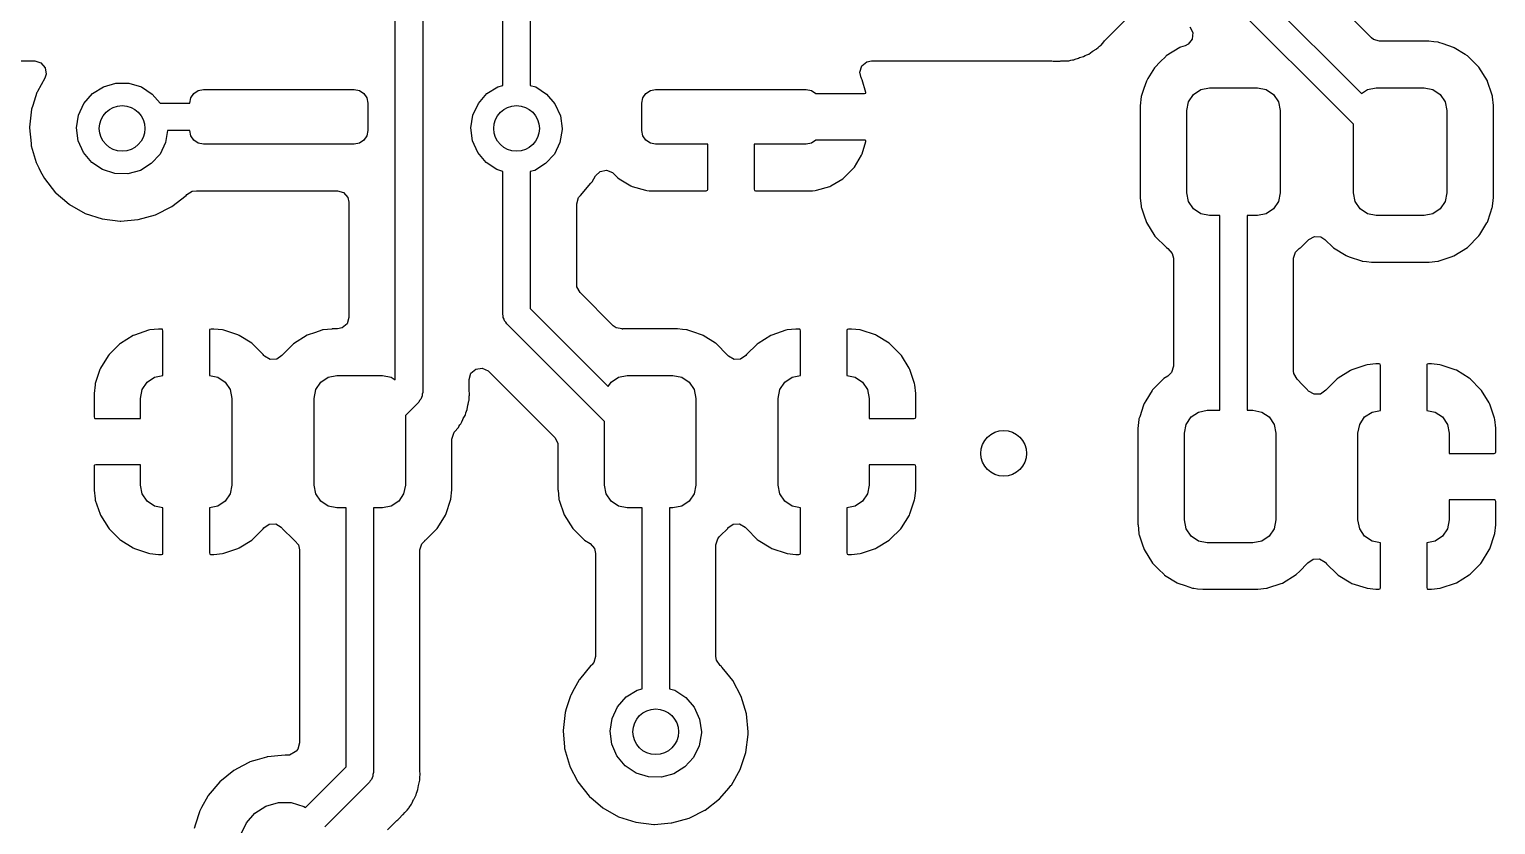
# Model space of a CAD drawing. Extents: x 41 to 172, y -227 to -42.
# Drawn here: x 124.33 to 140.39, y -119.13 to -110.42 of the extents above; entities that cross this region are included whole.
import ezdxf

# ---------------------------------------------------------------- set-up
doc = ezdxf.new("R2010")
doc.units = 0
doc.layers.add('BLACK', color=7, linetype='CONTINUOUS')

msp = doc.modelspace()

# ---------------------------------------------------------------- linework, layer by layer
at = {"layer": 'BLACK', "linetype": 'CONTINUOUS'}
for p, q in [((128.64, -98.3295), (128.64, -114.395)), ((129.517, -111.034), (129.517, -99.253)), ((129.817, -99.3151), (129.817, -111.034)), ((128.34, -114.258), (128.34, -102.639)), ((137.667, -109.873), (138.918, -111.123)), ((136.104, -110.548), (136.655, -109.997)), ((138.83, -111.46), (137.411, -110.041)), ((139.028, -110.515), (138.638, -110.124)), ((137.039, -110.394), (137.071, -110.457)), ((137.071, -110.457), (137.064, -110.528)), ((136.019, -110.633), (136.034, -110.618)), ((136.034, -110.618), (136.05, -110.605)), ((136.05, -110.605), (136.06, -110.598)), ((136.06, -110.598), (136.067, -110.593)), ((136.067, -110.593), (136.096, -110.557)), ((136.096, -110.557), (136.104, -110.548)), ((136.931, -110.618), (136.781, -110.712)), ((136.938, -110.616), (136.931, -110.618)), ((136.987, -110.6), (136.938, -110.616)), ((136.938, -110.616), (136.938, -110.616)), ((137.02, -110.583), (136.987, -110.6)), ((137.064, -110.528), (137.02, -110.583)), ((139.049, -110.531), (139.028, -110.515)), ((139.117, -110.551), (139.049, -110.531)), ((139.655, -110.551), (139.117, -110.551)), ((139.71, -110.557), (139.655, -110.551)), ((139.753, -110.562), (139.71, -110.557)), ((139.76, -110.562), (139.753, -110.562)), ((139.753, -110.562), (139.753, -110.562)), ((139.766, -110.564), (139.76, -110.562)), ((139.813, -110.58), (139.766, -110.564)), ((139.766, -110.564), (139.766, -110.564)), ((139.928, -110.618), (139.813, -110.58)), ((139.934, -110.622), (139.928, -110.618)), ((140.053, -110.695), (139.934, -110.622)), ((139.934, -110.622), (139.934, -110.622)), ((123.538, -110.767), (124.391, -110.767)), ((124.391, -110.767), (124.459, -110.788)), ((133.449, -110.821), (133.504, -110.777)), ((133.504, -110.777), (133.552, -110.767)), ((133.552, -110.767), (135.53, -110.767)), ((135.53, -110.767), (135.542, -110.768)), ((135.542, -110.768), (135.542, -110.768)), ((135.542, -110.768), (135.55, -110.77)), ((135.55, -110.77), (135.621, -110.768)), ((135.621, -110.768), (135.625, -110.767)), ((135.625, -110.767), (135.654, -110.767)), ((135.654, -110.767), (135.658, -110.767)), ((135.658, -110.767), (135.67, -110.766)), ((135.67, -110.766), (135.716, -110.765)), ((135.716, -110.765), (135.737, -110.759)), ((135.737, -110.759), (135.756, -110.755)), ((135.756, -110.755), (135.763, -110.754)), ((135.763, -110.754), (135.77, -110.753)), ((135.77, -110.753), (135.778, -110.752)), ((135.77, -110.753), (135.77, -110.753)), ((135.778, -110.752), (135.785, -110.749)), ((135.785, -110.749), (135.821, -110.735)), ((135.785, -110.749), (135.785, -110.749)), ((135.821, -110.735), (135.832, -110.731)), ((135.832, -110.731), (135.876, -110.718)), ((135.876, -110.718), (135.895, -110.707)), ((135.895, -110.707), (135.912, -110.699)), ((135.912, -110.699), (135.932, -110.691)), ((135.932, -110.691), (135.97, -110.663)), ((135.97, -110.663), (135.98, -110.657)), ((135.98, -110.657), (136.012, -110.637)), ((136.012, -110.637), (136.019, -110.633)), ((136.012, -110.637), (136.012, -110.637)), ((136.715, -110.777), (136.656, -110.837)), ((136.775, -110.717), (136.715, -110.777)), ((136.781, -110.712), (136.775, -110.717)), ((140.078, -110.711), (140.053, -110.695)), ((140.087, -110.72), (140.078, -110.711)), ((140.172, -110.804), (140.087, -110.72)), ((124.459, -110.788), (124.506, -110.841)), ((124.516, -110.911), (124.501, -110.954)), ((124.506, -110.841), (124.516, -110.911)), ((133.427, -110.889), (133.449, -110.821)), ((133.442, -110.951), (133.427, -110.889)), ((136.652, -110.843), (136.58, -110.959)), ((136.656, -110.837), (136.652, -110.843)), ((136.652, -110.843), (136.652, -110.843)), ((140.203, -110.836), (140.172, -110.804)), ((140.297, -110.986), (140.203, -110.836)), ((124.421, -111.101), (124.418, -111.107)), ((124.501, -110.954), (124.421, -111.101)), ((124.421, -111.101), (124.421, -111.101)), ((125.025, -111.125), (125.145, -111.05)), ((125.145, -111.05), (125.281, -111.011)), ((125.281, -111.011), (125.423, -111.011)), ((125.423, -111.011), (125.559, -111.052)), ((125.559, -111.052), (125.678, -111.129)), ((126.134, -111.123), (126.183, -111.09)), ((126.183, -111.09), (126.24, -111.079)), ((126.24, -111.079), (127.89, -111.079)), ((127.89, -111.079), (127.947, -111.09)), ((127.947, -111.09), (127.996, -111.123)), ((129.343, -111.125), (129.463, -111.05)), ((129.463, -111.05), (129.517, -111.034)), ((129.817, -111.034), (129.877, -111.052)), ((129.877, -111.052), (129.996, -111.129)), ((131.084, -111.123), (131.133, -111.09)), ((131.133, -111.09), (131.19, -111.079)), ((131.19, -111.079), (132.84, -111.079)), ((132.84, -111.079), (132.897, -111.09)), ((132.897, -111.09), (132.946, -111.123)), ((133.441, -110.952), (133.442, -110.951)), ((133.444, -110.957), (133.441, -110.952)), ((133.444, -110.958), (133.444, -110.957)), ((133.445, -110.959), (133.444, -110.958)), ((133.451, -110.973), (133.445, -110.959)), ((133.492, -111.113), (133.451, -110.973)), ((136.536, -111.067), (136.517, -111.125)), ((136.563, -110.987), (136.536, -111.067)), ((136.58, -110.959), (136.563, -110.987)), ((137.078, -111.133), (137.159, -111.079)), ((137.159, -111.079), (137.255, -111.06)), ((137.255, -111.06), (137.78, -111.06)), ((137.78, -111.06), (137.876, -111.079)), ((137.876, -111.079), (137.957, -111.133)), ((138.918, -111.123), (138.984, -111.079)), ((138.984, -111.079), (139.08, -111.06)), ((139.08, -111.06), (139.605, -111.06)), ((139.605, -111.06), (139.701, -111.079)), ((139.701, -111.079), (139.782, -111.133)), ((140.299, -110.993), (140.297, -110.986)), ((140.345, -111.13), (140.299, -110.993)), ((124.37, -111.256), (124.358, -111.295)), ((124.416, -111.113), (124.37, -111.256)), ((124.418, -111.107), (124.416, -111.113)), ((124.416, -111.113), (124.416, -111.113)), ((124.871, -111.36), (124.931, -111.231)), ((124.931, -111.231), (125.025, -111.125)), ((125.678, -111.129), (125.764, -111.229)), ((125.764, -111.229), (126.09, -111.229)), ((126.09, -111.229), (126.101, -111.172)), ((126.101, -111.172), (126.134, -111.123)), ((127.996, -111.123), (128.029, -111.172)), ((128.029, -111.172), (128.04, -111.229)), ((128.04, -111.229), (128.04, -111.529)), ((129.189, -111.36), (129.249, -111.231)), ((129.249, -111.231), (129.343, -111.125)), ((129.996, -111.129), (130.088, -111.237)), ((130.088, -111.237), (130.147, -111.366)), ((131.04, -111.229), (131.051, -111.172)), ((131.04, -111.529), (131.04, -111.229)), ((131.051, -111.172), (131.084, -111.123)), ((132.946, -111.123), (132.947, -111.125)), ((132.947, -111.125), (133.477, -111.125)), ((133.477, -111.125), (133.49, -111.121)), ((133.49, -111.121), (133.492, -111.113)), ((136.507, -111.155), (136.496, -111.26)), ((136.496, -111.26), (136.496, -112.26)), ((136.517, -111.125), (136.507, -111.155)), ((137.005, -111.31), (137.024, -111.214)), ((137.024, -111.214), (137.078, -111.133)), ((137.957, -111.133), (138.011, -111.214)), ((138.011, -111.214), (138.03, -111.31)), ((139.782, -111.133), (139.836, -111.214)), ((139.836, -111.214), (139.855, -111.31)), ((140.353, -111.154), (140.345, -111.13)), ((140.353, -111.161), (140.353, -111.154)), ((140.363, -111.256), (140.353, -111.161)), ((140.353, -111.161), (140.353, -111.161)), ((140.363, -111.26), (140.363, -111.256)), ((140.363, -112.26), (140.363, -111.26)), ((124.358, -111.295), (124.336, -111.492)), ((124.849, -111.5), (124.871, -111.36)), ((129.167, -111.5), (129.189, -111.36)), ((130.147, -111.366), (130.167, -111.506)), ((137.005, -112.21), (137.005, -111.31)), ((138.03, -111.31), (138.03, -112.21)), ((139.855, -111.31), (139.855, -112.21)), ((124.336, -111.492), (124.336, -111.498)), ((124.336, -111.498), (124.351, -111.67)), ((124.867, -111.64), (124.849, -111.5)), ((125.847, -111.529), (125.825, -111.658)), ((126.09, -111.529), (125.847, -111.529)), ((126.101, -111.586), (126.09, -111.529)), ((128.04, -111.529), (128.029, -111.586)), ((129.185, -111.64), (129.167, -111.5)), ((130.167, -111.518), (130.143, -111.658)), ((130.167, -111.506), (130.167, -111.518)), ((131.051, -111.586), (131.04, -111.529)), ((138.83, -112.21), (138.83, -111.46)), ((124.351, -111.67), (124.352, -111.689)), ((124.352, -111.689), (124.354, -111.695)), ((124.354, -111.695), (124.396, -111.841)), ((124.925, -111.77), (124.867, -111.64)), ((125.825, -111.658), (125.764, -111.786)), ((126.134, -111.635), (126.101, -111.586)), ((126.183, -111.668), (126.134, -111.635)), ((126.24, -111.679), (126.183, -111.668)), ((127.89, -111.679), (126.24, -111.679)), ((127.947, -111.668), (127.89, -111.679)), ((127.996, -111.635), (127.947, -111.668)), ((128.029, -111.586), (127.996, -111.635)), ((129.243, -111.77), (129.185, -111.64)), ((130.143, -111.658), (130.082, -111.786)), ((131.084, -111.635), (131.051, -111.586)), ((131.133, -111.668), (131.084, -111.635)), ((131.19, -111.679), (131.133, -111.668)), ((131.761, -111.679), (131.19, -111.679)), ((131.761, -112.173), (131.761, -111.679)), ((132.84, -111.679), (132.269, -111.679)), ((132.269, -111.679), (132.269, -112.169)), ((132.897, -111.668), (132.84, -111.679)), ((132.946, -111.635), (132.897, -111.668)), ((132.947, -111.633), (132.946, -111.635)), ((133.483, -111.633), (132.947, -111.633)), ((133.451, -111.785), (133.49, -111.65)), ((133.49, -111.636), (133.483, -111.633)), ((133.49, -111.65), (133.49, -111.636)), ((124.396, -111.841), (124.407, -111.879)), ((124.407, -111.879), (124.437, -111.937)), ((125.016, -111.879), (124.925, -111.77)), ((125.134, -111.957), (125.016, -111.879)), ((125.668, -111.891), (125.548, -111.965)), ((125.764, -111.786), (125.668, -111.891)), ((129.334, -111.879), (129.243, -111.77)), ((129.452, -111.957), (129.334, -111.879)), ((129.986, -111.891), (129.866, -111.965)), ((130.082, -111.786), (129.986, -111.891)), ((133.368, -111.929), (133.445, -111.799)), ((133.445, -111.799), (133.451, -111.785)), ((124.437, -111.937), (124.456, -111.976)), ((124.456, -111.976), (124.497, -112.055)), ((124.497, -112.055), (124.62, -112.21)), ((125.269, -112), (125.134, -111.957)), ((125.411, -112.002), (125.269, -112)), ((125.548, -111.965), (125.411, -112.002)), ((129.517, -111.978), (129.452, -111.957)), ((129.517, -113.538), (129.517, -111.978)), ((129.866, -111.965), (129.817, -111.978)), ((129.817, -111.978), (129.817, -113.476)), ((130.495, -112.09), (130.531, -112.026)), ((130.531, -112.026), (130.582, -111.977)), ((130.582, -111.977), (130.652, -111.963)), ((130.652, -111.963), (130.718, -111.989)), ((130.718, -111.989), (130.73, -112)), ((130.73, -112), (130.778, -112.047)), ((130.778, -112.047), (130.79, -112.057)), ((130.79, -112.057), (130.92, -112.134)), ((133.11, -112.134), (133.24, -112.057)), ((133.24, -112.057), (133.252, -112.047)), ((133.252, -112.047), (133.358, -111.941)), ((133.358, -111.941), (133.368, -111.929)), ((124.62, -112.21), (124.625, -112.214)), ((124.625, -112.214), (124.625, -112.214)), ((124.625, -112.214), (124.743, -112.314)), ((126.056, -112.23), (126.116, -112.191)), ((126.116, -112.191), (126.162, -112.187)), ((126.162, -112.187), (126.171, -112.187)), ((126.171, -112.187), (126.171, -112.187)), ((126.171, -112.187), (126.173, -112.188)), ((126.173, -112.188), (127.705, -112.188)), ((127.705, -112.188), (127.773, -112.208)), ((127.773, -112.208), (127.82, -112.261)), ((130.366, -112.24), (130.481, -112.106)), ((130.481, -112.106), (130.491, -112.095)), ((130.491, -112.095), (130.495, -112.09)), ((130.491, -112.095), (130.491, -112.095)), ((130.92, -112.134), (130.934, -112.14)), ((130.934, -112.14), (131.08, -112.182)), ((131.08, -112.182), (131.093, -112.185)), ((131.093, -112.185), (131.121, -112.187)), ((131.121, -112.187), (131.126, -112.187)), ((131.126, -112.187), (131.743, -112.187)), ((131.743, -112.187), (131.758, -112.183)), ((131.758, -112.183), (131.759, -112.181)), ((131.759, -112.181), (131.761, -112.173)), ((132.269, -112.169), (132.273, -112.184)), ((132.273, -112.184), (132.275, -112.185)), ((132.275, -112.185), (132.283, -112.187)), ((132.283, -112.187), (132.904, -112.187)), ((132.904, -112.187), (132.909, -112.187)), ((132.909, -112.187), (132.937, -112.185)), ((132.937, -112.185), (132.95, -112.182)), ((132.95, -112.182), (133.096, -112.14)), ((133.096, -112.14), (133.11, -112.134)), ((137.024, -112.306), (137.005, -112.21)), ((138.03, -112.21), (138.011, -112.306)), ((138.849, -112.306), (138.83, -112.21)), ((139.855, -112.21), (139.836, -112.306)), ((124.743, -112.314), (124.771, -112.338)), ((124.771, -112.338), (124.943, -112.435)), ((125.721, -112.448), (125.886, -112.364)), ((125.886, -112.364), (125.892, -112.362)), ((125.886, -112.364), (125.886, -112.364)), ((125.892, -112.362), (126.048, -112.24)), ((126.048, -112.24), (126.056, -112.23)), ((127.82, -112.261), (127.831, -112.313)), ((127.831, -112.313), (127.831, -113.575)), ((130.326, -112.331), (130.346, -112.263)), ((130.326, -113.213), (130.326, -112.331)), ((130.346, -112.263), (130.363, -112.242)), ((130.363, -112.242), (130.366, -112.24)), ((136.496, -112.26), (136.497, -112.264)), ((136.497, -112.264), (136.497, -112.264)), ((136.497, -112.264), (136.507, -112.358)), ((136.507, -112.358), (136.507, -112.366)), ((136.507, -112.366), (136.51, -112.373)), ((136.51, -112.373), (136.51, -112.373)), ((136.51, -112.373), (136.536, -112.452)), ((137.078, -112.387), (137.024, -112.306)), ((137.159, -112.441), (137.078, -112.387)), ((137.957, -112.387), (137.876, -112.441)), ((138.011, -112.306), (137.957, -112.387)), ((138.903, -112.387), (138.849, -112.306)), ((138.984, -112.441), (138.903, -112.387)), ((139.782, -112.387), (139.701, -112.441)), ((139.836, -112.306), (139.782, -112.387)), ((140.331, -112.43), (140.351, -112.371)), ((140.351, -112.371), (140.353, -112.365)), ((140.351, -112.371), (140.351, -112.371)), ((140.353, -112.365), (140.354, -112.358)), ((140.354, -112.358), (140.36, -112.296)), ((140.36, -112.296), (140.363, -112.26)), ((124.943, -112.435), (125.131, -112.496)), ((125.131, -112.496), (125.328, -112.519)), ((125.328, -112.519), (125.334, -112.519)), ((125.334, -112.519), (125.519, -112.504)), ((125.334, -112.519), (125.334, -112.519)), ((125.519, -112.504), (125.519, -112.504)), ((125.519, -112.504), (125.525, -112.504)), ((125.525, -112.504), (125.715, -112.451)), ((125.715, -112.451), (125.721, -112.448)), ((125.721, -112.448), (125.721, -112.448)), ((136.536, -112.452), (136.563, -112.534)), ((136.563, -112.534), (136.657, -112.684)), ((137.255, -112.46), (137.159, -112.441)), ((137.368, -112.46), (137.255, -112.46)), ((137.368, -114.591), (137.368, -112.46)), ((137.78, -112.46), (137.667, -112.46)), ((137.667, -112.46), (137.667, -114.591)), ((137.876, -112.441), (137.78, -112.46)), ((139.08, -112.46), (138.984, -112.441)), ((139.605, -112.46), (139.08, -112.46)), ((139.701, -112.441), (139.605, -112.46)), ((140.214, -112.667), (140.293, -112.539)), ((140.293, -112.539), (140.297, -112.533)), ((140.293, -112.539), (140.293, -112.539)), ((140.297, -112.533), (140.331, -112.43)), ((136.657, -112.684), (136.782, -112.809)), ((138.341, -112.722), (138.403, -112.688)), ((138.403, -112.688), (138.474, -112.693)), ((138.474, -112.693), (138.519, -112.722)), ((140.079, -112.808), (140.204, -112.683)), ((140.204, -112.683), (140.214, -112.667)), ((136.782, -112.809), (136.799, -112.82)), ((136.799, -112.82), (136.847, -112.873)), ((138.176, -112.927), (138.196, -112.859)), ((138.196, -112.859), (138.236, -112.82)), ((138.236, -112.82), (138.248, -112.812)), ((138.248, -112.812), (138.254, -112.808)), ((138.248, -112.812), (138.248, -112.812)), ((138.254, -112.808), (138.341, -112.722)), ((138.519, -112.722), (138.607, -112.809)), ((138.607, -112.809), (138.613, -112.813)), ((138.613, -112.813), (138.613, -112.813)), ((138.613, -112.813), (138.75, -112.898)), ((139.929, -112.902), (140.079, -112.808)), ((136.847, -112.873), (136.859, -112.927)), ((136.859, -112.927), (136.859, -114.108)), ((138.176, -114.162), (138.176, -112.927)), ((138.75, -112.898), (138.757, -112.902)), ((138.757, -112.902), (138.783, -112.911)), ((138.783, -112.911), (138.919, -112.956)), ((138.919, -112.956), (138.919, -112.956)), ((138.919, -112.956), (138.925, -112.958)), ((138.925, -112.958), (138.932, -112.958)), ((138.932, -112.958), (138.932, -112.958)), ((138.932, -112.958), (138.975, -112.963)), ((138.975, -112.963), (139.03, -112.968)), ((139.03, -112.968), (139.655, -112.968)), ((139.655, -112.968), (139.659, -112.968)), ((139.659, -112.968), (139.754, -112.958)), ((139.659, -112.968), (139.659, -112.968)), ((139.754, -112.958), (139.754, -112.958)), ((139.754, -112.958), (139.761, -112.958)), ((139.761, -112.958), (139.768, -112.955)), ((139.768, -112.955), (139.901, -112.911)), ((139.768, -112.955), (139.768, -112.955)), ((139.901, -112.911), (139.929, -112.902)), ((130.328, -113.24), (130.326, -113.213)), ((130.362, -113.302), (130.328, -113.24)), ((130.726, -113.665), (130.362, -113.302)), ((129.817, -113.476), (130.672, -114.331)), ((127.811, -113.644), (127.757, -113.69)), ((127.831, -113.575), (127.811, -113.644)), ((129.522, -113.557), (129.517, -113.538)), ((129.522, -113.577), (129.522, -113.557)), ((129.532, -113.594), (129.522, -113.577)), ((129.537, -113.613), (129.532, -113.594)), ((129.551, -113.627), (129.537, -113.613)), ((129.561, -113.644), (129.551, -113.627)), ((130.63, -114.713), (129.561, -113.644)), ((130.758, -113.689), (130.726, -113.665)), ((125.47, -113.773), (125.332, -113.858)), ((125.483, -113.767), (125.47, -113.773)), ((125.637, -113.715), (125.483, -113.767)), ((125.651, -113.712), (125.637, -113.715)), ((125.746, -113.702), (125.651, -113.712)), ((125.753, -113.702), (125.746, -113.702)), ((125.782, -113.702), (125.753, -113.702)), ((125.79, -113.704), (125.782, -113.702)), ((125.792, -113.705), (125.79, -113.704)), ((125.796, -113.72), (125.792, -113.705)), ((125.796, -114.211), (125.796, -113.72)), ((126.306, -113.708), (126.304, -113.716)), ((126.304, -113.716), (126.304, -114.211)), ((126.307, -113.706), (126.306, -113.708)), ((126.322, -113.702), (126.307, -113.706)), ((126.347, -113.702), (126.322, -113.702)), ((126.354, -113.702), (126.347, -113.702)), ((126.448, -113.712), (126.354, -113.702)), ((126.461, -113.715), (126.448, -113.712)), ((126.616, -113.766), (126.461, -113.715)), ((126.629, -113.772), (126.616, -113.766)), ((126.767, -113.857), (126.629, -113.772)), ((127.376, -113.768), (127.226, -113.862)), ((127.467, -113.738), (127.376, -113.768)), ((127.537, -113.715), (127.467, -113.738)), ((127.544, -113.712), (127.537, -113.715)), ((127.537, -113.715), (127.537, -113.715)), ((127.551, -113.712), (127.544, -113.712)), ((127.646, -113.702), (127.551, -113.712)), ((127.551, -113.712), (127.551, -113.712)), ((127.65, -113.701), (127.646, -113.702)), ((127.646, -113.702), (127.646, -113.702)), ((127.705, -113.701), (127.65, -113.701)), ((127.757, -113.69), (127.705, -113.701)), ((130.823, -113.701), (130.758, -113.689)), ((130.823, -113.702), (130.823, -113.701)), ((130.826, -113.702), (130.823, -113.702)), ((130.83, -113.701), (130.826, -113.702)), ((131.43, -113.701), (130.83, -113.701)), ((131.485, -113.707), (131.43, -113.701)), ((131.528, -113.712), (131.485, -113.707)), ((131.535, -113.712), (131.528, -113.712)), ((131.528, -113.712), (131.528, -113.712)), ((131.541, -113.714), (131.535, -113.712)), ((131.596, -113.732), (131.541, -113.714)), ((131.541, -113.714), (131.541, -113.714)), ((131.703, -113.768), (131.596, -113.732)), ((131.709, -113.772), (131.703, -113.768)), ((131.847, -113.857), (131.709, -113.772)), ((131.709, -113.772), (131.709, -113.772)), ((132.45, -113.773), (132.312, -113.858)), ((132.463, -113.767), (132.45, -113.773)), ((132.617, -113.715), (132.463, -113.767)), ((132.631, -113.712), (132.617, -113.715)), ((132.726, -113.702), (132.631, -113.712)), ((132.733, -113.702), (132.726, -113.702)), ((132.762, -113.702), (132.733, -113.702)), ((132.77, -113.704), (132.762, -113.702)), ((132.772, -113.705), (132.77, -113.704)), ((132.776, -113.72), (132.772, -113.705)), ((132.776, -114.211), (132.776, -113.72)), ((133.286, -113.708), (133.284, -113.716)), ((133.284, -113.716), (133.284, -114.211)), ((133.287, -113.706), (133.286, -113.708)), ((133.302, -113.702), (133.287, -113.706)), ((133.327, -113.702), (133.302, -113.702)), ((133.334, -113.702), (133.327, -113.702)), ((133.428, -113.712), (133.334, -113.702)), ((133.441, -113.715), (133.428, -113.712)), ((133.596, -113.766), (133.441, -113.715)), ((133.609, -113.772), (133.596, -113.766)), ((133.747, -113.857), (133.609, -113.772)), ((125.197, -113.993), (125.112, -114.131)), ((125.206, -113.982), (125.197, -113.993)), ((125.321, -113.867), (125.206, -113.982)), ((125.332, -113.858), (125.321, -113.867)), ((126.778, -113.866), (126.767, -113.857)), ((126.893, -113.981), (126.778, -113.866)), ((126.901, -113.991), (126.893, -113.981)), ((126.908, -113.999), (126.901, -113.991)), ((127.098, -113.991), (127.041, -114.032)), ((127.101, -113.987), (127.098, -113.991)), ((127.226, -113.862), (127.101, -113.987)), ((131.853, -113.861), (131.847, -113.857)), ((131.978, -113.986), (131.853, -113.861)), ((131.982, -113.992), (131.978, -113.986)), ((131.989, -113.999), (131.982, -113.992)), ((132.179, -113.991), (132.121, -114.032)), ((132.186, -113.982), (132.179, -113.991)), ((132.301, -113.867), (132.186, -113.982)), ((132.312, -113.858), (132.301, -113.867)), ((133.758, -113.866), (133.747, -113.857)), ((133.873, -113.981), (133.758, -113.866)), ((133.882, -113.992), (133.873, -113.981)), ((133.967, -114.13), (133.882, -113.992)), ((125.106, -114.144), (125.055, -114.299)), ((125.112, -114.131), (125.106, -114.144)), ((126.97, -114.035), (126.908, -113.999)), ((127.041, -114.032), (126.97, -114.035)), ((129.168, -114.186), (129.222, -114.14)), ((129.222, -114.14), (129.292, -114.13)), ((129.292, -114.13), (129.357, -114.159)), ((132.05, -114.035), (131.989, -113.999)), ((132.121, -114.032), (132.05, -114.035)), ((133.973, -114.143), (133.967, -114.13)), ((134.025, -114.297), (133.973, -114.143)), ((136.859, -114.108), (136.839, -114.176)), ((138.8, -114.154), (138.662, -114.239)), ((138.813, -114.148), (138.8, -114.154)), ((138.967, -114.096), (138.813, -114.148)), ((138.981, -114.093), (138.967, -114.096)), ((139.076, -114.083), (138.981, -114.093)), ((139.083, -114.083), (139.076, -114.083)), ((139.112, -114.083), (139.083, -114.083)), ((139.12, -114.085), (139.112, -114.083)), ((139.122, -114.086), (139.12, -114.085)), ((139.126, -114.101), (139.122, -114.086)), ((139.126, -114.592), (139.126, -114.101)), ((139.636, -114.089), (139.634, -114.097)), ((139.634, -114.097), (139.634, -114.592)), ((139.637, -114.087), (139.636, -114.089)), ((139.652, -114.083), (139.637, -114.087)), ((139.677, -114.083), (139.652, -114.083)), ((139.684, -114.083), (139.677, -114.083)), ((139.778, -114.093), (139.684, -114.083)), ((139.791, -114.096), (139.778, -114.093)), ((139.946, -114.147), (139.791, -114.096)), ((139.959, -114.153), (139.946, -114.147)), ((140.097, -114.238), (139.959, -114.153)), ((125.052, -114.312), (125.042, -114.406)), ((125.055, -114.299), (125.052, -114.312)), ((125.569, -114.364), (125.623, -114.283)), ((125.623, -114.283), (125.704, -114.229)), ((125.704, -114.229), (125.796, -114.211)), ((126.304, -114.211), (126.396, -114.229)), ((126.396, -114.229), (126.477, -114.283)), ((126.477, -114.283), (126.531, -114.364)), ((127.469, -114.364), (127.523, -114.283)), ((127.523, -114.283), (127.604, -114.229)), ((127.604, -114.229), (127.7, -114.21)), ((127.7, -114.21), (128.2, -114.21)), ((128.2, -114.21), (128.296, -114.229)), ((128.296, -114.229), (128.34, -114.258)), ((129.148, -114.254), (129.168, -114.186)), ((129.148, -114.358), (129.148, -114.254)), ((129.357, -114.159), (129.363, -114.165)), ((129.363, -114.165), (130.085, -114.887)), ((130.672, -114.331), (130.703, -114.283)), ((130.703, -114.283), (130.784, -114.229)), ((130.784, -114.229), (130.88, -114.21)), ((130.88, -114.21), (131.38, -114.21)), ((131.38, -114.21), (131.476, -114.229)), ((131.476, -114.229), (131.557, -114.283)), ((131.557, -114.283), (131.611, -114.364)), ((132.549, -114.364), (132.603, -114.283)), ((132.603, -114.283), (132.684, -114.229)), ((132.684, -114.229), (132.776, -114.211)), ((133.284, -114.211), (133.376, -114.229)), ((133.376, -114.229), (133.457, -114.283)), ((133.457, -114.283), (133.511, -114.364)), ((134.028, -114.311), (134.025, -114.297)), ((134.038, -114.406), (134.028, -114.311)), ((136.756, -114.243), (136.631, -114.368)), ((136.799, -114.216), (136.756, -114.243)), ((136.839, -114.176), (136.799, -114.216)), ((138.179, -114.189), (138.176, -114.162)), ((138.213, -114.251), (138.179, -114.189)), ((138.274, -114.312), (138.213, -114.251)), ((138.328, -114.367), (138.274, -114.312)), ((138.651, -114.248), (138.536, -114.363)), ((138.662, -114.239), (138.651, -114.248)), ((140.108, -114.247), (140.097, -114.238)), ((140.223, -114.362), (140.108, -114.247)), ((125.042, -114.406), (125.042, -114.413)), ((125.042, -114.413), (125.042, -114.663)), ((125.55, -114.46), (125.569, -114.364)), ((125.55, -114.681), (125.55, -114.46)), ((126.531, -114.364), (126.55, -114.46)), ((126.55, -114.46), (126.55, -115.41)), ((127.45, -114.46), (127.469, -114.364)), ((127.45, -115.41), (127.45, -114.46)), ((128.619, -114.47), (128.605, -114.484)), ((128.625, -114.451), (128.619, -114.47)), ((128.634, -114.434), (128.625, -114.451)), ((128.64, -114.395), (128.634, -114.415)), ((128.634, -114.415), (128.634, -114.434)), ((129.149, -114.37), (129.148, -114.358)), ((129.148, -114.457), (129.15, -114.438)), ((129.148, -114.479), (129.148, -114.457)), ((129.153, -114.416), (129.149, -114.37)), ((129.15, -114.438), (129.152, -114.425)), ((129.152, -114.425), (129.153, -114.416)), ((131.611, -114.364), (131.63, -114.46)), ((131.63, -114.46), (131.63, -115.41)), ((132.53, -114.46), (132.549, -114.364)), ((132.53, -115.41), (132.53, -114.46)), ((133.511, -114.364), (133.53, -114.46)), ((133.53, -114.46), (133.53, -114.681)), ((134.038, -114.413), (134.038, -114.406)), ((134.038, -114.667), (134.038, -114.413)), ((136.627, -114.374), (136.556, -114.489)), ((136.631, -114.368), (136.627, -114.374)), ((136.627, -114.374), (136.627, -114.374)), ((138.332, -114.373), (138.328, -114.367)), ((138.339, -114.38), (138.332, -114.373)), ((138.4, -114.416), (138.339, -114.38)), ((138.471, -114.413), (138.4, -114.416)), ((138.529, -114.372), (138.471, -114.413)), ((138.536, -114.363), (138.529, -114.372)), ((140.232, -114.373), (140.223, -114.362)), ((140.317, -114.511), (140.232, -114.373)), ((128.596, -114.502), (128.45, -114.647)), ((128.605, -114.484), (128.596, -114.502)), ((129.107, -114.64), (129.112, -114.619)), ((129.112, -114.619), (129.118, -114.6)), ((129.118, -114.6), (129.127, -114.581)), ((129.127, -114.581), (129.134, -114.535)), ((129.134, -114.535), (129.137, -114.523)), ((129.137, -114.523), (129.146, -114.486)), ((129.146, -114.486), (129.148, -114.479)), ((129.146, -114.486), (129.146, -114.486)), ((136.532, -114.535), (136.49, -114.664)), ((136.538, -114.518), (136.532, -114.535)), ((136.556, -114.489), (136.538, -114.518)), ((137.053, -114.664), (137.134, -114.61)), ((137.134, -114.61), (137.23, -114.591)), ((137.23, -114.591), (137.368, -114.591)), ((137.667, -114.591), (137.73, -114.591)), ((137.73, -114.591), (137.826, -114.61)), ((137.826, -114.61), (137.907, -114.664)), ((138.953, -114.664), (139.034, -114.61)), ((139.034, -114.61), (139.126, -114.592)), ((139.634, -114.592), (139.726, -114.61)), ((139.726, -114.61), (139.807, -114.664)), ((140.323, -114.524), (140.317, -114.511)), ((140.375, -114.678), (140.323, -114.524)), ((125.042, -114.663), (125.046, -114.678)), ((125.046, -114.678), (125.048, -114.679)), ((125.048, -114.679), (125.056, -114.681)), ((125.056, -114.681), (125.55, -114.681)), ((128.45, -114.647), (128.45, -115.41)), ((128.995, -114.819), (129.026, -114.786)), ((129.026, -114.786), (129.03, -114.779)), ((129.03, -114.779), (129.037, -114.767)), ((129.037, -114.767), (129.048, -114.75)), ((129.048, -114.75), (129.056, -114.74)), ((129.056, -114.74), (129.061, -114.733)), ((129.061, -114.733), (129.068, -114.717)), ((129.068, -114.717), (129.079, -114.691)), ((129.079, -114.691), (129.084, -114.68)), ((129.084, -114.68), (129.103, -114.647)), ((129.103, -114.647), (129.107, -114.64)), ((129.103, -114.647), (129.103, -114.647)), ((130.63, -115.41), (130.63, -114.713)), ((133.53, -114.681), (134.02, -114.681)), ((134.02, -114.681), (134.035, -114.677)), ((134.035, -114.677), (134.036, -114.675)), ((134.036, -114.675), (134.038, -114.667)), ((136.478, -114.726), (136.471, -114.791)), ((136.471, -114.791), (136.471, -115.841)), ((136.482, -114.693), (136.478, -114.726)), ((136.49, -114.664), (136.482, -114.686)), ((136.482, -114.686), (136.482, -114.693)), ((136.482, -114.693), (136.482, -114.693)), ((136.98, -114.841), (136.999, -114.745)), ((136.999, -114.745), (137.053, -114.664)), ((137.907, -114.664), (137.961, -114.745)), ((137.961, -114.745), (137.98, -114.841)), ((138.88, -114.841), (138.899, -114.745)), ((138.899, -114.745), (138.953, -114.664)), ((139.807, -114.664), (139.861, -114.745)), ((139.861, -114.745), (139.88, -114.841)), ((140.378, -114.692), (140.375, -114.678)), ((140.388, -114.787), (140.378, -114.692)), ((140.388, -114.794), (140.388, -114.787)), ((140.388, -115.048), (140.388, -114.794)), ((128.958, -114.908), (128.979, -114.84)), ((128.958, -115.46), (128.958, -114.908)), ((128.979, -114.84), (128.985, -114.831)), ((128.985, -114.831), (128.987, -114.828)), ((128.987, -114.828), (128.995, -114.819)), ((128.995, -114.819), (128.995, -114.819)), ((130.085, -114.887), (130.119, -114.949)), ((130.119, -114.949), (130.121, -114.976)), ((136.98, -115.791), (136.98, -114.841)), ((137.98, -114.841), (137.98, -115.791)), ((138.88, -115.791), (138.88, -114.841)), ((139.88, -114.841), (139.88, -115.062)), ((130.121, -114.976), (130.121, -115.46)), ((139.88, -115.062), (140.37, -115.062)), ((140.37, -115.062), (140.385, -115.058)), ((140.385, -115.058), (140.386, -115.056)), ((140.386, -115.056), (140.388, -115.048)), ((125.044, -115.195), (125.042, -115.203)), ((125.042, -115.203), (125.042, -115.457)), ((125.045, -115.193), (125.044, -115.195)), ((125.06, -115.189), (125.045, -115.193)), ((125.55, -115.189), (125.06, -115.189)), ((125.55, -115.41), (125.55, -115.189)), ((134.024, -115.189), (133.53, -115.189)), ((133.53, -115.189), (133.53, -115.41)), ((134.032, -115.191), (134.024, -115.189)), ((134.034, -115.192), (134.032, -115.191)), ((134.038, -115.207), (134.034, -115.192)), ((134.038, -115.457), (134.038, -115.207)), ((125.569, -115.506), (125.55, -115.41)), ((126.55, -115.41), (126.531, -115.506)), ((127.469, -115.506), (127.45, -115.41)), ((128.45, -115.41), (128.431, -115.506)), ((130.649, -115.506), (130.63, -115.41)), ((131.63, -115.41), (131.611, -115.506)), ((132.549, -115.506), (132.53, -115.41)), ((133.53, -115.41), (133.511, -115.506)), ((125.042, -115.457), (125.042, -115.464)), ((125.042, -115.464), (125.052, -115.559)), ((125.052, -115.559), (125.055, -115.573)), ((125.055, -115.573), (125.107, -115.727)), ((125.623, -115.587), (125.569, -115.506)), ((125.704, -115.641), (125.623, -115.587)), ((126.477, -115.587), (126.396, -115.641)), ((126.531, -115.506), (126.477, -115.587)), ((127.523, -115.587), (127.469, -115.506)), ((127.604, -115.641), (127.523, -115.587)), ((128.377, -115.587), (128.296, -115.641)), ((128.431, -115.506), (128.377, -115.587)), ((128.892, -115.733), (128.948, -115.565)), ((128.948, -115.565), (128.958, -115.46)), ((130.121, -115.46), (130.122, -115.464)), ((130.122, -115.464), (130.122, -115.464)), ((130.122, -115.464), (130.132, -115.559)), ((130.132, -115.559), (130.132, -115.566)), ((130.132, -115.566), (130.135, -115.573)), ((130.135, -115.573), (130.135, -115.573)), ((130.135, -115.573), (130.135, -115.574)), ((130.135, -115.574), (130.188, -115.734)), ((130.703, -115.587), (130.649, -115.506)), ((130.784, -115.641), (130.703, -115.587)), ((131.557, -115.587), (131.476, -115.641)), ((131.611, -115.506), (131.557, -115.587)), ((132.603, -115.587), (132.549, -115.506)), ((132.684, -115.641), (132.603, -115.587)), ((133.457, -115.587), (133.376, -115.641)), ((133.511, -115.506), (133.457, -115.587)), ((133.974, -115.726), (134.025, -115.571)), ((134.025, -115.571), (134.028, -115.558)), ((134.028, -115.558), (134.038, -115.464)), ((134.038, -115.464), (134.038, -115.457)), ((140.374, -115.57), (139.88, -115.57)), ((139.88, -115.57), (139.88, -115.791)), ((140.382, -115.572), (140.374, -115.57)), ((140.384, -115.573), (140.382, -115.572)), ((140.388, -115.588), (140.384, -115.573)), ((140.388, -115.838), (140.388, -115.588)), ((125.107, -115.727), (125.113, -115.74)), ((125.113, -115.74), (125.198, -115.878)), ((125.796, -115.659), (125.704, -115.641)), ((125.796, -116.154), (125.796, -115.659)), ((126.396, -115.641), (126.304, -115.659)), ((126.304, -115.659), (126.304, -116.15)), ((127.7, -115.66), (127.604, -115.641)), ((127.8, -115.66), (127.7, -115.66)), ((127.8, -118.495), (127.8, -115.66)), ((128.2, -115.66), (128.1, -115.66)), ((128.1, -115.66), (128.1, -118.557)), ((128.296, -115.641), (128.2, -115.66)), ((128.823, -115.845), (128.888, -115.739)), ((128.888, -115.739), (128.892, -115.733)), ((128.888, -115.739), (128.888, -115.739)), ((130.188, -115.734), (130.282, -115.884)), ((130.88, -115.66), (130.784, -115.641)), ((131.041, -115.66), (130.88, -115.66)), ((131.041, -117.638), (131.041, -115.66)), ((131.38, -115.66), (131.341, -115.66)), ((131.341, -115.66), (131.341, -117.638)), ((131.476, -115.641), (131.38, -115.66)), ((132.776, -115.659), (132.684, -115.641)), ((132.776, -116.154), (132.776, -115.659)), ((133.376, -115.641), (133.284, -115.659)), ((133.284, -115.659), (133.284, -116.15)), ((133.883, -115.877), (133.968, -115.739)), ((133.968, -115.739), (133.974, -115.726)), ((125.198, -115.878), (125.207, -115.889)), ((125.207, -115.889), (125.322, -116.004)), ((126.779, -116.003), (126.894, -115.888)), ((126.894, -115.888), (126.901, -115.879)), ((126.901, -115.879), (126.959, -115.838)), ((126.959, -115.838), (127.03, -115.835)), ((127.03, -115.835), (127.091, -115.871)), ((127.091, -115.871), (127.098, -115.878)), ((127.098, -115.878), (127.102, -115.884)), ((127.102, -115.884), (127.227, -116.009)), ((128.674, -116.008), (128.799, -115.883)), ((128.799, -115.883), (128.823, -115.845)), ((130.282, -115.884), (130.407, -116.009)), ((131.898, -115.965), (131.979, -115.883)), ((131.979, -115.883), (131.982, -115.879)), ((131.982, -115.879), (132.039, -115.838)), ((132.039, -115.838), (132.11, -115.835)), ((132.11, -115.835), (132.172, -115.871)), ((132.172, -115.871), (132.179, -115.879)), ((132.179, -115.879), (132.187, -115.889)), ((132.187, -115.889), (132.302, -116.004)), ((133.759, -116.003), (133.874, -115.888)), ((133.874, -115.888), (133.883, -115.877)), ((136.471, -115.841), (136.472, -115.845)), ((136.472, -115.845), (136.472, -115.845)), ((136.472, -115.845), (136.482, -115.939)), ((136.999, -115.887), (136.98, -115.791)), ((137.053, -115.968), (136.999, -115.887)), ((137.961, -115.887), (137.907, -115.968)), ((137.98, -115.791), (137.961, -115.887)), ((138.899, -115.887), (138.88, -115.791)), ((138.953, -115.968), (138.899, -115.887)), ((139.861, -115.887), (139.807, -115.968)), ((139.88, -115.791), (139.861, -115.887)), ((140.378, -115.939), (140.388, -115.845)), ((140.388, -115.845), (140.388, -115.838)), ((125.322, -116.004), (125.333, -116.013)), ((125.333, -116.013), (125.471, -116.098)), ((126.63, -116.097), (126.768, -116.012)), ((126.768, -116.012), (126.779, -116.003)), ((127.227, -116.009), (127.233, -116.013)), ((127.233, -116.013), (127.239, -116.018)), ((127.239, -116.018), (127.238, -116.019)), ((127.238, -116.019), (127.279, -116.065)), ((127.279, -116.065), (127.291, -116.12)), ((128.608, -116.119), (128.629, -116.051)), ((128.629, -116.051), (128.663, -116.018)), ((128.662, -116.017), (128.668, -116.012)), ((128.663, -116.018), (128.662, -116.017)), ((128.668, -116.012), (128.674, -116.008)), ((130.407, -116.009), (130.413, -116.013)), ((130.413, -116.013), (130.413, -116.013)), ((130.413, -116.013), (130.473, -116.05)), ((130.473, -116.05), (130.52, -116.103)), ((131.85, -116.065), (131.87, -115.997)), ((131.85, -117.287), (131.85, -116.065)), ((131.87, -115.997), (131.886, -115.976)), ((131.886, -115.976), (131.898, -115.965)), ((132.302, -116.004), (132.313, -116.013)), ((132.313, -116.013), (132.451, -116.098)), ((133.61, -116.097), (133.748, -116.012)), ((133.748, -116.012), (133.759, -116.003)), ((136.482, -115.939), (136.482, -115.947)), ((136.482, -115.947), (136.485, -115.954)), ((136.485, -115.954), (136.485, -115.954)), ((136.485, -115.954), (136.517, -116.051)), ((136.517, -116.051), (136.538, -116.115)), ((137.134, -116.022), (137.053, -115.968)), ((137.23, -116.041), (137.134, -116.022)), ((137.73, -116.041), (137.23, -116.041)), ((137.826, -116.022), (137.73, -116.041)), ((137.907, -115.968), (137.826, -116.022)), ((139.034, -116.022), (138.953, -115.968)), ((139.126, -116.04), (139.034, -116.022)), ((139.126, -116.535), (139.126, -116.04)), ((139.726, -116.022), (139.634, -116.04)), ((139.634, -116.04), (139.634, -116.531)), ((139.807, -115.968), (139.726, -116.022)), ((140.324, -116.107), (140.375, -115.952)), ((140.375, -115.952), (140.378, -115.939)), ((125.471, -116.098), (125.484, -116.104)), ((125.484, -116.104), (125.639, -116.155)), ((125.639, -116.155), (125.652, -116.158)), ((125.652, -116.158), (125.746, -116.168)), ((125.746, -116.168), (125.753, -116.168)), ((125.753, -116.168), (125.778, -116.168)), ((125.778, -116.168), (125.793, -116.164)), ((125.793, -116.164), (125.794, -116.162)), ((125.794, -116.162), (125.796, -116.154)), ((126.304, -116.15), (126.308, -116.165)), ((126.308, -116.165), (126.31, -116.166)), ((126.31, -116.166), (126.318, -116.168)), ((126.318, -116.168), (126.347, -116.168)), ((126.347, -116.168), (126.354, -116.168)), ((126.354, -116.168), (126.449, -116.158)), ((126.449, -116.158), (126.463, -116.155)), ((126.463, -116.155), (126.617, -116.103)), ((126.617, -116.103), (126.63, -116.097)), ((127.291, -116.12), (127.291, -118.232)), ((128.608, -118.52), (128.608, -116.119)), ((130.52, -116.103), (130.532, -116.157)), ((130.532, -116.157), (130.532, -117.285)), ((132.451, -116.098), (132.464, -116.104)), ((132.464, -116.104), (132.619, -116.155)), ((132.619, -116.155), (132.632, -116.158)), ((132.632, -116.158), (132.726, -116.168)), ((132.726, -116.168), (132.733, -116.168)), ((132.733, -116.168), (132.758, -116.168)), ((132.758, -116.168), (132.773, -116.164)), ((132.773, -116.164), (132.774, -116.162)), ((132.774, -116.162), (132.776, -116.154)), ((133.284, -116.15), (133.288, -116.165)), ((133.288, -116.165), (133.29, -116.166)), ((133.29, -116.166), (133.298, -116.168)), ((133.298, -116.168), (133.327, -116.168)), ((133.327, -116.168), (133.334, -116.168)), ((133.334, -116.168), (133.429, -116.158)), ((133.429, -116.158), (133.443, -116.155)), ((133.443, -116.155), (133.597, -116.103)), ((133.597, -116.103), (133.61, -116.097)), ((136.538, -116.115), (136.632, -116.265)), ((138.332, -116.26), (138.389, -116.219)), ((138.389, -116.219), (138.46, -116.216)), ((138.46, -116.216), (138.522, -116.252)), ((140.233, -116.258), (140.318, -116.12)), ((140.318, -116.12), (140.324, -116.107)), ((136.632, -116.265), (136.637, -116.271)), ((136.637, -116.271), (136.695, -116.329)), ((136.695, -116.329), (136.757, -116.39)), ((136.757, -116.39), (136.763, -116.394)), ((136.763, -116.394), (136.763, -116.394)), ((136.763, -116.394), (136.9, -116.479)), ((138.054, -116.483), (138.204, -116.389)), ((138.204, -116.389), (138.244, -116.35)), ((138.244, -116.35), (138.324, -116.269)), ((138.324, -116.269), (138.329, -116.264)), ((138.329, -116.264), (138.332, -116.26)), ((138.522, -116.252), (138.529, -116.26)), ((138.529, -116.26), (138.537, -116.27)), ((138.537, -116.27), (138.652, -116.385)), ((138.652, -116.385), (138.663, -116.394)), ((138.663, -116.394), (138.801, -116.479)), ((139.96, -116.478), (140.098, -116.393)), ((140.098, -116.393), (140.109, -116.384)), ((140.109, -116.384), (140.224, -116.269)), ((140.224, -116.269), (140.233, -116.258)), ((136.9, -116.479), (136.907, -116.483)), ((136.907, -116.483), (136.987, -116.51)), ((136.987, -116.51), (137.069, -116.537)), ((137.069, -116.537), (137.069, -116.537)), ((137.069, -116.537), (137.075, -116.539)), ((137.075, -116.539), (137.082, -116.539)), ((137.082, -116.539), (137.082, -116.539)), ((137.082, -116.539), (137.125, -116.544)), ((137.125, -116.544), (137.18, -116.549)), ((137.18, -116.549), (137.78, -116.549)), ((137.78, -116.549), (137.784, -116.549)), ((137.784, -116.549), (137.879, -116.539)), ((137.784, -116.549), (137.784, -116.549)), ((137.879, -116.539), (137.879, -116.539)), ((137.879, -116.539), (137.886, -116.539)), ((137.886, -116.539), (137.893, -116.536)), ((137.893, -116.536), (138.04, -116.487)), ((137.893, -116.536), (137.893, -116.536)), ((138.04, -116.487), (138.054, -116.483)), ((138.801, -116.479), (138.814, -116.485)), ((138.814, -116.485), (138.969, -116.536)), ((138.969, -116.536), (138.982, -116.539)), ((138.982, -116.539), (139.076, -116.549)), ((139.076, -116.549), (139.083, -116.549)), ((139.083, -116.549), (139.108, -116.549)), ((139.108, -116.549), (139.123, -116.545)), ((139.123, -116.545), (139.124, -116.543)), ((139.124, -116.543), (139.126, -116.535)), ((139.634, -116.531), (139.638, -116.546)), ((139.638, -116.546), (139.64, -116.547)), ((139.64, -116.547), (139.648, -116.549)), ((139.648, -116.549), (139.677, -116.549)), ((139.677, -116.549), (139.684, -116.549)), ((139.684, -116.549), (139.779, -116.539)), ((139.779, -116.539), (139.793, -116.536)), ((139.793, -116.536), (139.947, -116.484)), ((139.947, -116.484), (139.96, -116.478)), ((130.512, -117.353), (130.491, -117.377)), ((130.532, -117.285), (130.512, -117.353)), ((131.855, -117.325), (131.85, -117.287)), ((131.895, -117.384), (131.855, -117.325)), ((130.482, -117.386), (130.355, -117.537)), ((130.487, -117.382), (130.482, -117.386)), ((130.491, -117.378), (130.487, -117.382)), ((130.491, -117.377), (130.491, -117.378)), ((131.901, -117.388), (131.895, -117.384)), ((131.91, -117.396), (131.901, -117.388)), ((131.914, -117.401), (131.91, -117.396)), ((131.936, -117.428), (131.914, -117.401)), ((131.914, -117.401), (131.914, -117.401)), ((132.035, -117.549), (131.936, -117.428)), ((130.28, -117.674), (130.26, -117.711)), ((130.352, -117.543), (130.28, -117.674)), ((130.355, -117.537), (130.352, -117.543)), ((130.352, -117.543), (130.352, -117.543)), ((130.867, -117.729), (130.987, -117.654)), ((130.987, -117.654), (131.041, -117.638)), ((131.341, -117.638), (131.401, -117.656)), ((131.401, -117.656), (131.52, -117.733)), ((132.128, -117.724), (132.035, -117.549)), ((130.258, -117.717), (130.212, -117.86)), ((130.26, -117.711), (130.258, -117.717)), ((130.258, -117.717), (130.258, -117.717)), ((130.713, -117.964), (130.773, -117.835)), ((130.773, -117.835), (130.867, -117.729)), ((131.52, -117.733), (131.612, -117.841)), ((131.612, -117.841), (131.671, -117.97)), ((132.185, -117.913), (132.128, -117.724)), ((130.2, -117.899), (130.178, -118.096)), ((130.212, -117.86), (130.2, -117.899)), ((130.691, -118.104), (130.713, -117.964)), ((131.671, -117.97), (131.691, -118.11)), ((132.204, -118.11), (132.185, -117.913)), ((130.178, -118.096), (130.178, -118.102)), ((130.178, -118.102), (130.193, -118.274)), ((130.709, -118.244), (130.691, -118.104)), ((131.691, -118.122), (131.667, -118.262)), ((131.691, -118.11), (131.691, -118.122)), ((132.179, -118.335), (132.204, -118.138)), ((132.204, -118.138), (132.204, -118.11)), ((127.255, -118.321), (127.244, -118.331)), ((127.271, -118.3), (127.255, -118.321)), ((127.291, -118.232), (127.271, -118.3)), ((130.193, -118.274), (130.194, -118.293)), ((130.194, -118.293), (130.215, -118.367)), ((130.767, -118.374), (130.709, -118.244)), ((131.667, -118.262), (131.606, -118.39)), ((126.666, -118.483), (126.572, -118.532)), ((126.742, -118.443), (126.666, -118.483)), ((126.747, -118.44), (126.742, -118.443)), ((126.742, -118.443), (126.742, -118.443)), ((126.826, -118.417), (126.747, -118.44)), ((126.931, -118.386), (126.826, -118.417)), ((126.937, -118.385), (126.931, -118.386)), ((126.931, -118.386), (126.931, -118.386)), ((126.943, -118.384), (126.937, -118.385)), ((127.052, -118.374), (126.943, -118.384)), ((126.943, -118.384), (126.943, -118.384)), ((127.134, -118.367), (127.052, -118.374)), ((127.14, -118.367), (127.134, -118.367)), ((127.142, -118.367), (127.14, -118.367)), ((127.14, -118.367), (127.14, -118.367)), ((127.145, -118.367), (127.142, -118.367)), ((127.146, -118.367), (127.145, -118.367)), ((127.182, -118.365), (127.146, -118.367)), ((127.146, -118.367), (127.146, -118.367)), ((127.244, -118.331), (127.182, -118.365)), ((130.215, -118.367), (130.247, -118.477)), ((130.247, -118.477), (130.249, -118.483)), ((130.249, -118.483), (130.252, -118.489)), ((130.252, -118.489), (130.336, -118.652)), ((130.858, -118.483), (130.767, -118.374)), ((130.976, -118.561), (130.858, -118.483)), ((131.606, -118.39), (131.51, -118.495)), ((132.117, -118.522), (132.179, -118.335)), ((126.572, -118.532), (126.418, -118.656)), ((127.356, -118.939), (127.8, -118.495)), ((128.066, -118.646), (128.056, -118.663)), ((128.08, -118.632), (128.066, -118.646)), ((128.085, -118.613), (128.08, -118.632)), ((128.095, -118.596), (128.085, -118.613)), ((128.1, -118.557), (128.095, -118.576)), ((128.095, -118.576), (128.095, -118.596)), ((128.605, -118.653), (128.608, -118.64)), ((128.609, -118.532), (128.608, -118.52)), ((128.608, -118.619), (128.61, -118.599)), ((128.608, -118.64), (128.608, -118.619)), ((128.613, -118.578), (128.609, -118.532)), ((128.61, -118.599), (128.612, -118.586)), ((128.612, -118.586), (128.613, -118.578)), ((131.111, -118.604), (130.976, -118.561)), ((131.253, -118.606), (131.111, -118.604)), ((131.39, -118.569), (131.253, -118.606)), ((131.51, -118.495), (131.39, -118.569)), ((132.019, -118.694), (132.117, -118.522)), ((126.291, -118.807), (126.288, -118.813)), ((126.418, -118.656), (126.291, -118.807)), ((128.056, -118.663), (127.567, -119.152)), ((128.545, -118.842), (128.563, -118.808)), ((128.563, -118.808), (128.567, -118.801)), ((128.563, -118.808), (128.563, -118.808)), ((128.567, -118.801), (128.572, -118.781)), ((128.572, -118.781), (128.579, -118.762)), ((128.579, -118.762), (128.587, -118.742)), ((128.587, -118.742), (128.595, -118.697)), ((128.595, -118.697), (128.597, -118.685)), ((128.597, -118.685), (128.605, -118.653)), ((130.336, -118.652), (130.339, -118.659)), ((130.339, -118.659), (130.462, -118.814)), ((131.89, -118.844), (131.995, -118.723)), ((131.995, -118.723), (132.015, -118.699)), ((132.015, -118.699), (132.019, -118.694)), ((132.015, -118.699), (132.015, -118.699)), ((126.218, -118.94), (126.196, -118.981)), ((126.288, -118.813), (126.218, -118.94)), ((126.288, -118.813), (126.288, -118.813)), ((126.803, -118.999), (126.923, -118.924)), ((126.923, -118.924), (127.059, -118.885)), ((127.059, -118.885), (127.201, -118.885)), ((127.201, -118.885), (127.337, -118.926)), ((127.337, -118.926), (127.356, -118.939)), ((128.455, -118.981), (128.47, -118.966)), ((128.47, -118.966), (128.487, -118.947)), ((128.487, -118.947), (128.492, -118.938)), ((128.492, -118.938), (128.497, -118.928)), ((128.497, -118.928), (128.508, -118.912)), ((128.508, -118.912), (128.516, -118.901)), ((128.516, -118.901), (128.521, -118.895)), ((128.521, -118.895), (128.524, -118.888)), ((128.524, -118.888), (128.54, -118.852)), ((128.54, -118.852), (128.545, -118.842)), ((130.462, -118.814), (130.467, -118.818)), ((130.467, -118.818), (130.467, -118.818)), ((130.467, -118.818), (130.507, -118.852)), ((130.507, -118.852), (130.613, -118.942)), ((130.613, -118.942), (130.785, -119.039)), ((131.563, -119.052), (131.728, -118.968)), ((131.728, -118.968), (131.734, -118.966)), ((131.728, -118.968), (131.728, -118.968)), ((131.734, -118.966), (131.89, -118.844)), ((126.151, -119.122), (126.136, -119.169)), ((126.194, -118.987), (126.151, -119.122)), ((126.196, -118.981), (126.194, -118.987)), ((126.194, -118.987), (126.194, -118.987)), ((126.649, -119.234), (126.709, -119.105)), ((126.709, -119.105), (126.803, -118.999)), ((128.256, -119.182), (128.358, -119.081)), ((128.358, -119.081), (128.366, -119.073)), ((128.366, -119.073), (128.373, -119.068)), ((128.366, -119.073), (128.366, -119.073)), ((128.373, -119.068), (128.38, -119.061)), ((128.38, -119.061), (128.422, -119.017)), ((128.422, -119.017), (128.424, -119.014)), ((128.424, -119.014), (128.445, -118.993)), ((128.445, -118.993), (128.448, -118.99)), ((128.448, -118.99), (128.455, -118.981)), ((130.785, -119.039), (130.973, -119.1)), ((130.973, -119.1), (131.17, -119.123)), ((131.17, -119.123), (131.176, -119.123)), ((131.176, -119.123), (131.361, -119.108)), ((131.176, -119.123), (131.176, -119.123)), ((131.361, -119.108), (131.361, -119.108)), ((131.361, -119.108), (131.367, -119.108)), ((131.367, -119.108), (131.557, -119.055)), ((131.557, -119.055), (131.563, -119.052)), ((131.563, -119.052), (131.563, -119.052))]:
    msp.add_line(p, q, dxfattribs=at)
at = {"layer": 'BLACK'}
for centre in [(125.349, -111.506), (129.667, -111.506), (135.001, -115.062), (131.191, -118.11)]:
    msp.add_circle(centre, 0.25, dxfattribs=at)

doc.saveas('drawing.dxf')
